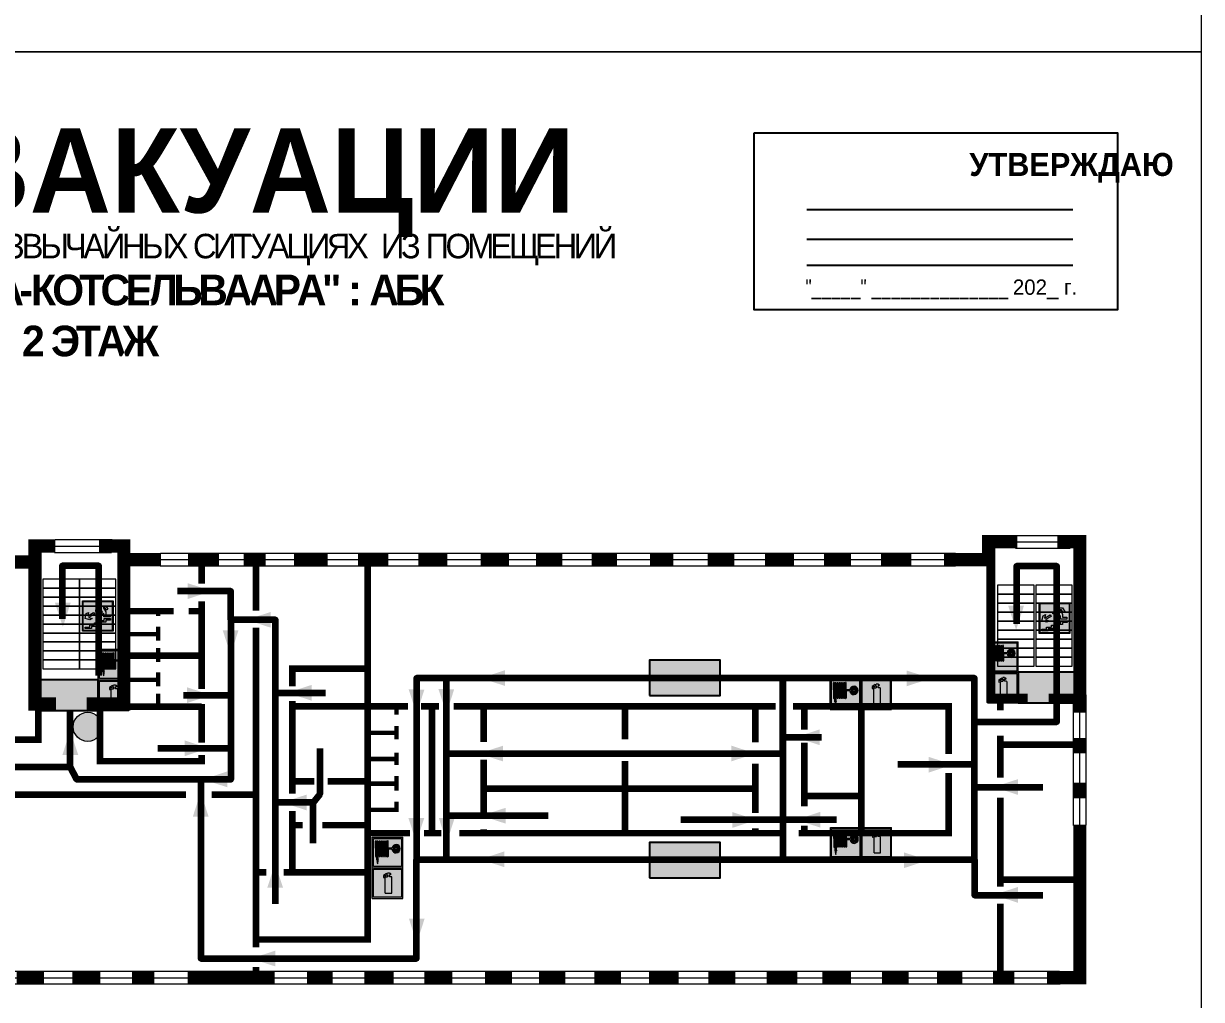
# Model space of a CAD drawing. Header units: millimetres. Extents: x 13114 to 67229, y 22859 to 38520.
# Drawn here: x 19576.9 to 19884.8, y 36097.8 to 36352.8 of the extents above; entities that cross this region are included whole.
import ezdxf

# ---------------------------------------------------------------- set-up
doc = ezdxf.new("R2010")
doc.units = ezdxf.units.MM
doc.layers.add('План_Штампы', color=7, linetype='Continuous')
doc.styles.add('обычный', font='arial.ttf')

# ---------------------------------------------------------------- blocks, each defined once
blk = doc.blocks.new('A$C32E8229D')
at = {"true_color": 0xffffff}
blk.add_hatch(color=7, dxfattribs=at).paths.add_polyline_path([(0, 0), (0, -8), (16, -8), (16, 0)])
h = blk.add_hatch(color=126)
h.paths.add_polyline_path([(0.2, -0.2), (15.8, -0.2), (15.8, -7.8), (0.2, -7.8)])
h.paths.add_polyline_path([(13.49, -2.05), (12.08, -2.05), (11.37, -2.63, 0.162397), (11.29, -2.84), (11.29, -3.63), (10.35, -3.63), (10.35, -4.05), (11.68, -4.05), (11.68, -3.48), (12.26, -4.28), (11.29, -5.1), (11.29, -6.78), (11.85, -6.78), (11.85, -5.44), (12.8, -4.64), (12.8, -5.94), (14.46, -5.94), (14.46, -5.39), (13.45, -5.39), (13.45, -3.97), (12.46, -2.59), (13.15, -2.59), (13.69, -3.34), (14.18, -3)], flags=16)
h.paths.add_polyline_path([(10.74, -1.82, 1), (11.8, -1.82, 1)], flags=16)
h.paths.add_polyline_path([(9.39, -3.59), (5.99, -3.59), (6.56, -3.03), (5.91, -3.03), (5.1, -3.83), (5.91, -4.64), (6.56, -4.64), (5.99, -4.09), (9.39, -4.09)], flags=16)
h.paths.add_polyline_path([(4.29, -1.08), (1.72, -1.08), (1.72, -6.6), (4.29, -6.6)], flags=16)
at = {"color": 126}
blk.add_lwpolyline([(16, -8), (0, -8), (0, 0), (16, 0)], close=True, dxfattribs=at)
blk = doc.blocks.new('A$C7B4425F7')
at = {"true_color": 0xffffff}
blk.add_hatch(color=7, dxfattribs=at).paths.add_polyline_path([(0, 0), (-16, 0), (-16, -8), (0, -8)])
h = blk.add_hatch(color=126)
h.paths.add_polyline_path([(-0.2, -0.2), (-15.8, -0.2), (-15.8, -7.8), (-0.2, -7.8)])
h.paths.add_polyline_path([(-11.76, -2.03), (-11.76, -3.66), (-11.17, -3.66, -0.568275), (-11.17, -6.18), (-12.58, -6.18), (-12.58, -2.03)], flags=16)
h.paths.add_polyline_path([(-13.33, -4.12, -0.495768), (-13.59, -6.18), (-15.03, -6.18), (-15.03, -2.03), (-13.59, -2.03, -0.487973)], flags=16)
h.paths.add_polyline_path([(-10.25, -2.03), (-9.48, -2.03), (-9.48, -6.18), (-10.25, -6.18)], flags=16)
h.paths.add_polyline_path([(-13.84, -3.69), (-14.24, -3.69), (-14.24, -3.03), (-13.9, -3.03, -0.692621)], flags=0)
h.paths.add_polyline_path([(-9.15, -2.03), (-8.4, -2.03), (-8.04, -3.07), (-7.68, -2.03), (-6.93, -2.03), (-7.64, -4.1), (-6.93, -6.18), (-7.68, -6.18), (-8.04, -5.14), (-8.4, -6.18), (-9.15, -6.18), (-8.44, -4.1)], flags=16)
h.paths.add_polyline_path([(-11.76, -4.46), (-11.42, -4.46, -0.692621), (-11.36, -5.12), (-11.76, -5.12)], flags=0)
h.paths.add_polyline_path([(-13.9, -5.2), (-14.24, -5.2), (-14.24, -4.55), (-13.84, -4.55, -0.708038)], flags=0)
edge = h.paths.add_edge_path(flags=16)
edge.add_ellipse((-5.51, -4.08), major_axis=(0, 2.05), ratio=0.586184, start_angle=0, end_angle=360)
edge = h.paths.add_edge_path(flags=0)
edge.add_ellipse((-5.51, -4.08), major_axis=(0, 1.14), ratio=0.454828, start_angle=0, end_angle=360)
h.paths.add_polyline_path([(-4.13, -4.96, 0.377264), (-3.48, -4.52, 0.0555), (-3.16, -2.03), (-1.66, -2.03), (-1.66, -4.96), (-0.96, -4.96), (-0.96, -7.01), (-1.75, -7.01), (-1.75, -6.18), (-3.3, -6.18), (-3.3, -7.02), (-4.13, -7.02)], flags=16)
h.paths.add_polyline_path([(-2.73, -2.91), (-2.28, -2.91), (-2.28, -4.96), (-3.05, -4.96, 0.079136)], flags=0)
at = {"color": 126}
blk.add_lwpolyline([(-16, -8), (0, -8), (0, 0), (-16, 0)], close=True, dxfattribs=at)
blk = doc.blocks.new('A$C3AD82952')
at = {"true_color": 0xf5f5ff}
h = blk.add_hatch(color=7, dxfattribs=at)
h.dxf.hatch_style = 1
h.paths.add_polyline_path([(8.21, 8.73, 0.414214), (7.89, 9.05), (7.22, 9.05), (7.22, 9.92), (7.59, 9.92, 1), (7.57, 10.36), (7.22, 10.36), (7.22, 10.6), (6.43, 10.6), (6.43, 10.36), (6.01, 10.36), (4.74, 9.59), (4.74, 8.69), (4.98, 8.73), (4.98, 9.26), (6.12, 9.91), (6.43, 9.91), (6.43, 9.05), (5.76, 9.05, 0.414214), (5.44, 8.73), (5.44, 2.2), (8.21, 2.2)], flags=0)
h.paths.add_polyline_path([(12.8, 12.8), (0, 12.8), (0, 0), (12.8, 0)])
h.paths.add_polyline_path([(0.51, 12.29), (12.29, 12.29), (12.29, 0.51), (0.51, 0.51)], flags=16)
h.paths.add_polyline_path([(4.74, 9.59), (6.01, 10.36), (6.43, 10.36), (6.43, 10.6), (7.22, 10.6), (7.22, 10.36), (7.59, 10.36, -0.94586), (7.59, 9.92), (7.22, 9.92), (7.22, 9.05), (7.89, 9.05, -0.414214), (8.21, 8.73), (8.21, 2.2), (5.44, 2.2), (5.44, 8.73, -0.414214), (5.76, 9.05), (6.43, 9.05), (6.43, 9.91), (6.12, 9.91), (4.98, 9.26), (4.98, 8.73), (4.74, 8.69)], flags=0)
h = blk.add_hatch(color=242)
h.dxf.hatch_style = 1
h.paths.add_polyline_path([(12.29, 12.29), (0.51, 12.29), (0.51, 0.51), (12.29, 0.51)])
h.paths.add_polyline_path([(4.74, 8.69), (4.74, 9.59), (6.01, 10.36), (6.43, 10.36), (6.43, 10.6), (7.22, 10.6), (7.22, 10.36), (7.59, 10.36, -0.94586), (7.59, 9.92), (7.22, 9.92), (7.22, 9.05), (7.89, 9.05, -0.414214), (8.21, 8.73), (8.21, 2.2), (5.44, 2.2), (5.44, 8.73, -0.414214), (5.76, 9.05), (6.43, 9.05), (6.43, 9.91), (6.12, 9.91), (4.98, 9.26), (4.98, 8.73)], flags=16)
h = blk.add_hatch(color=7, dxfattribs=at)
h.dxf.hatch_style = 1
h.paths.add_polyline_path([(8.21, 8.73, 0.414214), (7.89, 9.05), (7.22, 9.05), (7.22, 9.92), (7.59, 9.92, 1), (7.57, 10.36), (7.22, 10.36), (7.22, 10.6), (6.43, 10.6), (6.43, 10.36), (6.01, 10.36), (4.74, 9.59), (4.74, 8.69), (4.98, 8.73), (4.98, 9.26), (6.12, 9.91), (6.43, 9.91), (6.43, 9.05), (5.76, 9.05, 0.414214), (5.44, 8.73), (5.44, 2.2), (8.21, 2.2)])
at = {"color": 242, "lineweight": 5}
for p, q in [((0, 0), (0, 12.8)), ((0, 12.8), (12.8, 12.8)), ((6.01, 10.36), (4.74, 9.59)), ((4.98, 9.26), (6.12, 9.91)), ((6.01, 10.36), (6.43, 10.36)), ((6.12, 9.91), (6.43, 9.91)), ((7.22, 10.6), (6.43, 10.6)), ((6.43, 10.6), (6.43, 10.36)), ((6.43, 9.91), (6.43, 9.05)), ((7.22, 10.36), (7.22, 10.6)), ((7.59, 10.36), (7.22, 10.36)), ((7.22, 9.05), (7.22, 9.92)), ((7.59, 9.92), (7.22, 9.92)), ((12.8, 0), (12.8, 12.8)), ((4.74, 9.59), (4.74, 8.69)), ((4.74, 8.69), (4.98, 8.73)), ((4.98, 8.73), (4.98, 9.26)), ((5.44, 2.2), (5.44, 8.73)), ((5.76, 9.05), (6.43, 9.05)), ((7.89, 9.05), (7.22, 9.05)), ((8.21, 2.2), (8.21, 8.73)), ((0, 0), (12.8, 0)), ((5.44, 2.2), (8.21, 2.2))]:
    blk.add_line(p, q, dxfattribs=at)
blk.add_lwpolyline([(0.51, 12.29), (12.29, 12.29), (12.29, 0.51), (0.51, 0.51)], close=True, dxfattribs=at)
for centre, radius, start, end in [((7.58, 10.14), 0.223, 273.1875, 86.8125), ((5.76, 8.73), 0.32, 90, 180), ((7.89, 8.73), 0.32, 0, 90)]:
    blk.add_arc(centre, radius, start, end, dxfattribs=at)
blk = doc.blocks.new('A$C37112FD5')
at = {"true_color": 0xf5f5ff}
h = blk.add_hatch(color=7, dxfattribs=at)
h.dxf.hatch_style = 1
h.paths.add_polyline_path([(12.8, -7.4), (0, -7.4), (0, -20.2), (12.8, -20.2)])
h.paths.add_polyline_path([(12.29, -7.91), (12.29, -19.69), (0.51, -19.69), (0.51, -7.91)], flags=16)
h.paths.add_polyline_path([(4.98, -9.04, -0.42597), (5.17, -9.22), (5.17, -12.25), (5.17, -15.29, -0.432244), (4.98, -15.47), (4.83, -15.47, -0.42597), (4.64, -15.29), (4.64, -12.25), (4.64, -9.22, -0.432244), (4.83, -9.04)], flags=0)
h.paths.add_polyline_path([(4.28, -9.22), (4.28, -12.25), (4.28, -15.29, -0.432244), (4.09, -15.47), (3.94, -15.47, -0.42597), (3.75, -15.29), (3.75, -12.25), (3.75, -9.22, -0.432244), (3.94, -9.04), (4.09, -9.04, -0.42597)], flags=0)
h.paths.add_polyline_path([(5.72, -9.04), (5.87, -9.04, -0.42597), (6.06, -9.22), (6.06, -12.25), (6.06, -15.29, -0.432244), (5.87, -15.47), (5.72, -15.47, -0.42597), (5.53, -15.29), (5.53, -12.25), (5.53, -9.22, -0.432244)], flags=0)
h.paths.add_polyline_path([(6.42, -8.9), (6.5, -8.9, -0.42597), (6.69, -9.08), (6.69, -12.03), (8.21, -12.03, -15.824349), (8.21, -12.47), (6.69, -12.47), (6.69, -15.42, -0.432244), (6.5, -15.6), (6.42, -15.6)], flags=0)
h.paths.add_polyline_path([(3.39, -9.22), (3.39, -12.25), (3.39, -15.29, -0.432244), (3.2, -15.47), (3.05, -15.47, -0.42597), (2.85, -15.29), (2.85, -12.25), (2.85, -9.22, -0.432244), (3.05, -9.04), (3.2, -9.04, -0.42597)], flags=0)
h.paths.add_polyline_path([(2.5, -9.22), (2.5, -16.71), (1.96, -16.71), (1.96, -9.22, -0.432244), (2.15, -9.04), (2.31, -9.04, -0.42597)], flags=0)
h.paths.add_polyline_path([(1.61, -8.9), (1.61, -15.6), (1.57, -15.6, -0.42597), (1.37, -15.42), (1.37, -12.03), (1.37, -9.09, -0.432244), (1.57, -8.9)], flags=0)
h.paths.add_polyline_path([(9.76, -10.81), (9.76, -12.03), (8.49, -12.03, -0.336371)], flags=0)
h.paths.add_polyline_path([(8.49, -12.47), (9.76, -12.47), (9.76, -13.7, -0.336371)], flags=0)
h.paths.add_polyline_path([(10.11, -10.81, -0.336371), (11.38, -12.03), (10.11, -12.03)], flags=0)
h.paths.add_polyline_path([(10.11, -12.47), (11.38, -12.47, -0.336371), (10.11, -13.7)], flags=0)
h.paths.add_polyline_path([(2.5, -16.84), (2.5, -17.05), (1.97, -17.05), (1.97, -16.84)], flags=0)
h.paths.add_polyline_path([(2.5, -17.24, -0.033778), (2.24, -18.6, -0.033778), (1.97, -17.24)], flags=0)
h = blk.add_hatch(color=242)
h.dxf.hatch_style = 1
h.paths.add_polyline_path([(12.29, -7.91), (0.51, -7.91), (0.51, -19.69), (12.29, -19.69)])
h.paths.add_polyline_path([(6.42, -15.6), (6.42, -8.9), (6.5, -8.9, -0.42597), (6.69, -9.08), (6.69, -12.03), (8.21, -12.03, -15.824349), (8.21, -12.47), (6.69, -12.47), (6.69, -15.42, -0.432244), (6.5, -15.6)], flags=16)
h.paths.add_polyline_path([(5.87, -15.47), (5.72, -15.47, -0.42597), (5.53, -15.29), (5.53, -12.25), (5.53, -9.22, -0.432244), (5.72, -9.04), (5.87, -9.04, -0.42597), (6.06, -9.22), (6.06, -12.25), (6.06, -15.29, -0.432244)], flags=16)
h.paths.add_polyline_path([(4.98, -15.47), (4.83, -15.47, -0.42597), (4.64, -15.29), (4.64, -12.25), (4.64, -9.22, -0.432244), (4.83, -9.04), (4.98, -9.04, -0.42597), (5.17, -9.22), (5.17, -12.25), (5.17, -15.29, -0.432244)], flags=16)
h.paths.add_polyline_path([(4.09, -15.47), (3.94, -15.47, -0.42597), (3.75, -15.29), (3.75, -12.25), (3.75, -9.22, -0.432244), (3.94, -9.04), (4.09, -9.04, -0.42597), (4.28, -9.22), (4.28, -12.25), (4.28, -15.29, -0.432244)], flags=16)
h.paths.add_polyline_path([(3.2, -15.47), (3.05, -15.47, -0.42597), (2.85, -15.29), (2.85, -12.25), (2.85, -9.22, -0.432244), (3.05, -9.04), (3.2, -9.04, -0.42597), (3.39, -9.22), (3.39, -12.25), (3.39, -15.29, -0.432244)], flags=16)
h.paths.add_polyline_path([(2.5, -17.05), (1.97, -17.05), (1.97, -16.84), (2.5, -16.84)], flags=16)
h.paths.add_polyline_path([(2.5, -17.24, -0.033778), (2.24, -18.6, -0.033778), (1.97, -17.24)], flags=16)
h.paths.add_polyline_path([(2.5, -16.71), (1.96, -16.71), (1.96, -9.22, -0.432244), (2.15, -9.04), (2.31, -9.04, -0.42597), (2.5, -9.22)], flags=16)
h.paths.add_polyline_path([(1.61, -15.6), (1.57, -15.6, -0.42597), (1.37, -15.42), (1.37, -12.03), (1.37, -9.09, -0.432244), (1.57, -8.9), (1.61, -8.9)], flags=16)
h.paths.add_polyline_path([(8.49, -12.47), (9.76, -12.47), (9.76, -13.7, -0.336371)], flags=0)
h.paths.add_polyline_path([(10.11, -13.7), (10.11, -12.47), (11.38, -12.47, -0.336371)], flags=0)
h.paths.add_polyline_path([(8.49, -12.03, -0.336371), (9.76, -10.81), (9.76, -12.03)], flags=0)
h.paths.add_polyline_path([(10.11, -12.03), (10.11, -10.81, -0.336371), (11.38, -12.03)], flags=0)
h = blk.add_hatch(color=7, dxfattribs=at)
h.dxf.hatch_style = 1
h.paths.add_polyline_path([(1.61, -8.9), (1.57, -8.9, 0.432244), (1.37, -9.09), (1.37, -12.03), (1.37, -15.42, 0.42597), (1.57, -15.6), (1.61, -15.6)])
h.paths.add_polyline_path([(2.5, -9.22, 0.42597), (2.31, -9.04), (2.15, -9.04, 0.432244), (1.96, -9.22), (1.96, -16.71), (2.5, -16.71)])
h.paths.add_polyline_path([(2.5, -16.84), (1.97, -16.84), (1.97, -17.05), (2.5, -17.05)])
h.paths.add_polyline_path([(2.5, -17.24), (1.97, -17.24, 0.033778), (2.24, -18.6, 0.033778)])
h.paths.add_polyline_path([(3.39, -12.25), (3.39, -9.22, 0.42597), (3.2, -9.04), (3.05, -9.04, 0.432244), (2.85, -9.22), (2.85, -12.25), (2.85, -15.29, 0.42597), (3.05, -15.47), (3.2, -15.47, 0.432244), (3.39, -15.29)])
h.paths.add_polyline_path([(4.28, -12.25), (4.28, -9.22, 0.42597), (4.09, -9.04), (3.94, -9.04, 0.432244), (3.75, -9.22), (3.75, -12.25), (3.75, -15.29, 0.42597), (3.94, -15.47), (4.09, -15.47, 0.432244), (4.28, -15.29)])
h.paths.add_polyline_path([(5.17, -12.25), (5.17, -9.22, 0.42597), (4.98, -9.04), (4.83, -9.04, 0.432244), (4.64, -9.22), (4.64, -12.25), (4.64, -15.29, 0.42597), (4.83, -15.47), (4.98, -15.47, 0.432244), (5.17, -15.29)])
h.paths.add_polyline_path([(6.06, -12.25), (6.06, -9.22, 0.42597), (5.87, -9.04), (5.72, -9.04, 0.432244), (5.53, -9.22), (5.53, -12.25), (5.53, -15.29, 0.42597), (5.72, -15.47), (5.87, -15.47, 0.432244), (6.06, -15.29)])
h.paths.add_polyline_path([(6.69, -12.47), (8.21, -12.47, 15.824349), (8.21, -12.03), (6.69, -12.03), (6.69, -9.08, 0.42597), (6.5, -8.9), (6.42, -8.9), (6.42, -15.6), (6.5, -15.6, 0.432244), (6.69, -15.42)])
h.paths.add_polyline_path([(8.49, -12.47), (9.76, -12.47), (9.76, -13.7, -0.336371)], flags=16)
h.paths.add_polyline_path([(8.49, -12.03, -0.336371), (9.76, -10.81), (9.76, -12.03)], flags=16)
h.paths.add_polyline_path([(10.11, -12.47), (11.38, -12.47, -0.336371), (10.11, -13.7)], flags=16)
h.paths.add_polyline_path([(10.11, -12.03), (10.11, -10.81, -0.336371), (11.38, -12.03)], flags=16)
h = blk.add_hatch(color=242)
h.dxf.hatch_style = 1
h.paths.add_polyline_path([(9.76, -10.81, 0.336371), (8.49, -12.03), (9.76, -12.03)])
h.paths.add_polyline_path([(10.11, -10.81), (10.11, -12.03), (11.38, -12.03, 0.336371)])
h.paths.add_polyline_path([(11.38, -12.47), (10.11, -12.47), (10.11, -13.7, 0.336371)])
h.paths.add_polyline_path([(9.76, -12.47), (8.49, -12.47, 0.336371), (9.76, -13.7)])
at = {"color": 242, "lineweight": 5}
for p, q in [((0, -20.2), (0, -7.4)), ((0, -7.4), (12.8, -7.4)), ((1.37, -12.03), (1.37, -9.08)), ((1.57, -8.9), (1.61, -8.9)), ((1.61, -8.9), (1.61, -15.6)), ((1.96, -16.71), (1.96, -9.22)), ((2.15, -9.04), (2.31, -9.04)), ((2.5, -16.71), (2.5, -9.22)), ((2.85, -12.25), (2.85, -9.22)), ((3.05, -9.04), (3.2, -9.04)), ((3.39, -12.25), (3.39, -9.22)), ((3.75, -12.25), (3.75, -9.22)), ((3.94, -9.04), (4.09, -9.04)), ((4.28, -12.25), (4.28, -9.22)), ((4.64, -12.25), (4.64, -9.22)), ((4.83, -9.04), (4.98, -9.04)), ((5.17, -12.25), (5.17, -9.22)), ((5.53, -12.25), (5.53, -9.22)), ((5.72, -9.04), (5.87, -9.04)), ((6.06, -12.25), (6.06, -9.22)), ((6.42, -8.9), (6.42, -15.6)), ((6.5, -8.9), (6.42, -8.9)), ((6.69, -12.03), (6.69, -9.08)), ((12.8, -20.2), (12.8, -7.4)), ((1.37, -12.03), (1.37, -15.42)), ((2.85, -12.25), (2.85, -15.29)), ((3.39, -12.25), (3.39, -15.29)), ((3.75, -12.25), (3.75, -15.29)), ((4.28, -12.25), (4.28, -15.29)), ((4.64, -12.25), (4.64, -15.29)), ((5.17, -12.25), (5.17, -15.29)), ((5.53, -12.25), (5.53, -15.29)), ((6.06, -12.25), (6.06, -15.29)), ((8.21, -12.03), (6.69, -12.03)), ((8.21, -12.47), (6.69, -12.47)), ((6.69, -12.47), (6.69, -15.42)), ((9.76, -12.03), (8.49, -12.03)), ((9.76, -12.47), (8.49, -12.47)), ((9.76, -10.81), (9.76, -12.03)), ((9.76, -12.47), (9.76, -13.7)), ((10.11, -10.81), (10.11, -12.03)), ((11.38, -12.03), (10.11, -12.03)), ((11.38, -12.47), (10.11, -12.47)), ((10.11, -12.47), (10.11, -13.7)), ((1.57, -15.6), (1.61, -15.6)), ((1.96, -16.71), (2.5, -16.71)), ((1.97, -16.84), (2.5, -16.84)), ((1.97, -17.05), (1.97, -16.84)), ((2.5, -17.05), (1.97, -17.05)), ((1.97, -17.24), (2.5, -17.24)), ((2.5, -16.84), (2.5, -17.05)), ((3.05, -15.47), (3.2, -15.47)), ((3.94, -15.47), (4.09, -15.47)), ((4.83, -15.47), (4.98, -15.47)), ((5.72, -15.47), (5.87, -15.47)), ((6.42, -15.6), (6.5, -15.6)), ((0, -20.2), (12.8, -20.2))]:
    blk.add_line(p, q, dxfattribs=at)
blk.add_lwpolyline([(0.51, -7.91), (12.29, -7.91), (12.29, -19.69), (0.51, -19.69)], close=True, dxfattribs=at)
for centre, radius, start, end in [((1.56, -9.09), 0.182, 87.1027, 180.6071), ((2.15, -9.22), 0.182, 87.1027, 180.6071), ((2.32, -9.22), 0.182, 359.3929, 92.8973), ((3.04, -9.22), 0.182, 87.1027, 180.6071), ((3.21, -9.22), 0.182, 359.3929, 92.8973), ((3.93, -9.22), 0.182, 87.1027, 180.6071), ((4.1, -9.22), 0.182, 359.3929, 92.8973), ((4.82, -9.22), 0.182, 87.1027, 180.6071), ((4.99, -9.22), 0.182, 359.3929, 92.8973), ((5.71, -9.22), 0.182, 87.1027, 180.6071), ((5.88, -9.22), 0.182, 359.3929, 92.8973), ((6.51, -9.09), 0.182, 359.3929, 92.8973), ((9.93, -12.25), 1.74, 187.2319, 172.7681), ((9.93, -12.25), 1.46, 96.9927, 171.3585), ((9.93, -12.25), 1.46, 188.6415, 263.0073), ((9.93, -12.25), 1.46, 8.6415, 83.0073), ((9.93, -12.25), 1.46, 276.9927, 351.3585), ((1.56, -15.42), 0.182, 179.3929, 272.8973), ((12.17, -15.98), 10.27, 187.041, 194.7793), ((-7.7, -15.98), 10.27, 345.2207, 352.959), ((3.04, -15.29), 0.182, 179.3929, 272.8973), ((3.21, -15.29), 0.182, 267.1027, 0.6071), ((3.93, -15.29), 0.182, 179.3929, 272.8973), ((4.1, -15.29), 0.182, 267.1027, 0.6071), ((4.82, -15.29), 0.182, 179.3929, 272.8973), ((4.99, -15.29), 0.182, 267.1027, 0.6071), ((5.71, -15.29), 0.182, 179.3929, 272.8973), ((5.88, -15.29), 0.182, 267.1027, 0.6071), ((6.51, -15.42), 0.182, 267.1027, 0.6071)]:
    blk.add_arc(centre, radius, start, end, dxfattribs=at)
blk = doc.blocks.new('A$C7B8C2D5B')
at = {"lineweight": 0}
h = blk.add_hatch(color=5, dxfattribs=at)
h.dxf.hatch_style = 1
h.paths.add_polyline_path([(1.4, -3.02, 1), (-2.11, -3.02, 1)])
at = {"color": 5, "lineweight": 0}
blk.add_circle((-0.36, -3.02), 1.75, dxfattribs=at)
blk = doc.blocks.new('вниз 3')
at = {"lineweight": 0, "true_color": 0xffffff}
h = blk.add_hatch(color=7, dxfattribs=at)
h.dxf.hatch_style = 1
h.paths.add_polyline_path([(40997.5, -4475.69), (40997.25, -4475.28), (40995.76, -4476.15), (40995.97, -4475.23), (40995.39, -4475.56), (40995.05, -4476.83), (40996.33, -4477.17), (40996.91, -4476.83), (40996, -4476.55)], flags=0)
h.paths.add_polyline_path([(40999.81, -4473.95), (41000.22, -4473.95), (41000.64, -4474.67), (41001.03, -4474.43), (41000.46, -4473.49), (41000.42, -4473.49), (40999.43, -4473.49), (40998.68, -4473.92), (40998.68, -4474.57), (40997.88, -4474.57), (40997.88, -4475), (40999.14, -4475), (40999.14, -4474.43), (40999.14, -4474.38), (40999.59, -4475.15), (40998.72, -4475.67), (40998.72, -4477.06), (40999.24, -4477.06), (40999.24, -4475.96), (40999.95, -4475.56), (40999.95, -4476.43), (41001.61, -4476.43), (41001.61, -4475.88), (41000.47, -4475.88), (41000.47, -4475.12)], flags=0)
h.paths.add_polyline_path([(40999.2, -4473.24, 1), (40998.35, -4473.24, 1)], flags=0)
h.paths.add_polyline_path([(41000.46, -4477.26), (41001.69, -4477.26), (41001.69, -4476.84), (41000.03, -4476.84), (41000.03, -4477.39), (40998.78, -4477.39), (40998.78, -4477.95), (40997.53, -4477.95), (40997.53, -4478.5), (40996.29, -4478.5), (40996.29, -4479.06), (40995.05, -4479.06), (40995.05, -4479.48), (40995.29, -4479.48), (40996.72, -4479.48), (40996.72, -4478.92), (40997.97, -4478.92), (40997.97, -4478.36), (40999.2, -4478.36), (40999.2, -4477.81), (41000.46, -4477.81)], flags=0)
h.paths.add_polyline_path([(41002.37, -4472.17), (40994.37, -4472.17), (40994.37, -4480.17), (41002.37, -4480.17)])
h.paths.add_polyline_path([(41002.16, -4479.96), (40994.57, -4479.96), (40994.57, -4472.37), (41002.16, -4472.37)], flags=16)
h.paths.add_polyline_path([(41001.61, -4475.88), (41001.61, -4476.43), (40999.95, -4476.43), (40999.95, -4475.56), (40999.24, -4475.96), (40999.24, -4477.06), (40998.72, -4477.06), (40998.72, -4475.67), (40999.59, -4475.15), (40999.14, -4474.38), (40999.14, -4474.43), (40999.14, -4475), (40997.88, -4475), (40997.88, -4474.57), (40998.68, -4474.57), (40998.68, -4473.92), (40999.43, -4473.49), (41000.42, -4473.49), (41000.46, -4473.49), (41001.03, -4474.43), (41000.64, -4474.67), (41000.22, -4473.95), (40999.81, -4473.95), (41000.47, -4475.12), (41000.47, -4475.88)], flags=0)
h.paths.add_polyline_path([(41001.69, -4476.84), (41001.69, -4477.26), (41000.46, -4477.26), (41000.46, -4477.81), (40999.2, -4477.81), (40999.2, -4478.36), (40997.97, -4478.36), (40997.97, -4478.92), (40996.72, -4478.92), (40996.72, -4479.48), (40995.05, -4479.48), (40995.05, -4479.06), (40996.29, -4479.06), (40996.29, -4478.5), (40997.53, -4478.5), (40997.53, -4477.95), (40998.78, -4477.95), (40998.78, -4477.39), (41000.03, -4477.39), (41000.03, -4476.84)], flags=0)
h.paths.add_polyline_path([(40998.35, -4473.24, -1), (40999.2, -4473.24, -1)], flags=0)
h.paths.add_polyline_path([(40997.5, -4475.69), (40996, -4476.55), (40996.91, -4476.83), (40996.33, -4477.17), (40995.05, -4476.83), (40995.39, -4475.56), (40995.97, -4475.23), (40995.76, -4476.15), (40997.25, -4475.28)], flags=0)
at = {"lineweight": 0}
h = blk.add_hatch(color=126, dxfattribs=at)
h.dxf.hatch_style = 1
h.paths.add_polyline_path([(41002.16, -4472.37), (40994.57, -4472.37), (40994.57, -4479.96), (41002.16, -4479.96)])
h.paths.add_polyline_path([(40995.97, -4475.23), (40995.76, -4476.15), (40997.25, -4475.28), (40997.5, -4475.69), (40996, -4476.55), (40996.91, -4476.83), (40996.33, -4477.17), (40995.05, -4476.83), (40995.39, -4475.56)], flags=16)
h.paths.add_polyline_path([(40997.88, -4474.57), (40998.68, -4474.57), (40998.68, -4473.92), (40999.43, -4473.49), (41000.42, -4473.49), (41000.46, -4473.49), (41001.03, -4474.43), (41000.64, -4474.67), (41000.22, -4473.95), (40999.81, -4473.95), (41000.47, -4475.12), (41000.47, -4475.88), (41001.61, -4475.88), (41001.61, -4476.43), (40999.95, -4476.43), (40999.95, -4475.56), (40999.24, -4475.96), (40999.24, -4477.06), (40998.72, -4477.06), (40998.72, -4475.67), (40999.59, -4475.15), (40999.14, -4474.38), (40999.14, -4474.43), (40999.14, -4475), (40997.88, -4475)], flags=16)
h.paths.add_polyline_path([(40998.35, -4473.24, -1), (40999.2, -4473.24, -1)], flags=16)
h.paths.add_polyline_path([(40997.53, -4477.95), (40998.78, -4477.95), (40998.78, -4477.39), (41000.03, -4477.39), (41000.03, -4476.84), (41001.69, -4476.84), (41001.69, -4477.26), (41000.46, -4477.26), (41000.46, -4477.81), (40999.2, -4477.81), (40999.2, -4478.36), (40997.97, -4478.36), (40997.97, -4478.92), (40996.72, -4478.92), (40996.72, -4479.48), (40995.05, -4479.48), (40995.05, -4479.06), (40996.29, -4479.06), (40996.29, -4478.5), (40997.53, -4478.5)], flags=16)
at = {"lineweight": 0, "true_color": 0xffffff}
h = blk.add_hatch(color=7, dxfattribs=at)
h.dxf.hatch_style = 1
h.paths.add_polyline_path([(40999.2, -4473.24, 1), (40998.35, -4473.24, 1)])
h.paths.add_polyline_path([(40999.81, -4473.95), (41000.22, -4473.95), (41000.64, -4474.67), (41001.03, -4474.43), (41000.46, -4473.49), (41000.42, -4473.49), (40999.43, -4473.49), (40998.68, -4473.92), (40998.68, -4474.57), (40997.88, -4474.57), (40997.88, -4475), (40999.14, -4475), (40999.14, -4474.43), (40999.14, -4474.38), (40999.59, -4475.15), (40998.72, -4475.67), (40998.72, -4477.06), (40999.24, -4477.06), (40999.24, -4475.96), (40999.95, -4475.56), (40999.95, -4476.43), (41001.61, -4476.43), (41001.61, -4475.88), (41000.47, -4475.88), (41000.47, -4475.12)])
h.paths.add_polyline_path([(40999.2, -4477.81), (41000.46, -4477.81), (41000.46, -4477.26), (41001.69, -4477.26), (41001.69, -4476.84), (41000.03, -4476.84), (41000.03, -4477.39), (40998.78, -4477.39), (40998.78, -4477.95), (40997.53, -4477.95), (40997.53, -4478.5), (40996.29, -4478.5), (40996.29, -4479.06), (40995.05, -4479.06), (40995.05, -4479.48), (40995.29, -4479.48), (40996.72, -4479.48), (40996.72, -4478.92), (40997.97, -4478.92), (40997.97, -4478.36), (40999.2, -4478.36)])
h.paths.add_polyline_path([(40997.5, -4475.69), (40997.25, -4475.28), (40995.76, -4476.15), (40995.97, -4475.23), (40995.39, -4475.56), (40995.05, -4476.83), (40996.33, -4477.17), (40996.91, -4476.83), (40996, -4476.55)])
at = {"color": 126, "lineweight": 0}
for points in [[(40994.37, -4472.17), (41002.37, -4472.17), (41002.37, -4480.17), (40994.37, -4480.17)], [(40994.57, -4472.37), (41002.16, -4472.37), (41002.16, -4479.96), (40994.57, -4479.96)]]:
    blk.add_lwpolyline(points, close=True, dxfattribs=at)
for points in [[(40999.14, -4474.43), (40999.14, -4475), (40997.88, -4475), (40997.88, -4474.57), (40998.68, -4474.57), (40998.68, -4473.92), (40999.43, -4473.49), (41000.42, -4473.49), (41000.46, -4473.49), (41001.03, -4474.43), (41000.64, -4474.67), (41000.22, -4473.95), (40999.81, -4473.95), (41000.47, -4475.12), (41000.47, -4475.88), (41001.61, -4475.88), (41001.61, -4476.43), (40999.95, -4476.43), (40999.95, -4475.56), (40999.24, -4475.96), (40999.24, -4477.06), (40998.72, -4477.06), (40998.72, -4475.67), (40999.59, -4475.15), (40999.14, -4474.38), (40999.14, -4474.43)], [(40995.05, -4476.83), (40995.39, -4475.56), (40995.97, -4475.23), (40995.76, -4476.15), (40997.25, -4475.28), (40997.5, -4475.69), (40996, -4476.55), (40996.91, -4476.83), (40996.33, -4477.17), (40995.05, -4476.83)], [(40995.29, -4479.48), (40995.05, -4479.48), (40995.05, -4479.06), (40996.29, -4479.06), (40996.29, -4478.5), (40997.53, -4478.5), (40997.53, -4477.95), (40998.78, -4477.95), (40998.78, -4477.39), (41000.03, -4477.39), (41000.03, -4476.84), (41001.69, -4476.84), (41001.69, -4477.26), (41000.46, -4477.26), (41000.46, -4477.81), (40999.2, -4477.81), (40999.2, -4478.36), (40997.97, -4478.36), (40997.97, -4478.92), (40996.72, -4478.92), (40996.72, -4479.48), (40995.05, -4479.48)]]:
    blk.add_lwpolyline(points, dxfattribs=at)
blk.add_circle((40998.77, -4473.24), 0.426, dxfattribs=at)

msp = doc.modelspace()

# ---------------------------------------------------------------- linework, layer by layer
at = {"color": 5, "lineweight": 0}
for points in [[(19284.77, 36345.39), (19884.77, 36345.39), (19884.77, 36740.39), (19284.77, 36740.39)], [(19284.77, 35950.39), (19884.77, 35950.39), (19884.77, 36345.39), (19284.77, 36345.39)]]:
    msp.add_lwpolyline(points, close=True, dxfattribs=at)
msp.add_lwpolyline([(19767.87, 36324.21), (19862.87, 36324.21), (19862.87, 36278), (19767.87, 36278)], close=True)
for points in [[(19781.62, 36304.16), (19851.15, 36304.16)], [(19781.62, 36296.4), (19851.15, 36296.4)], [(19781.62, 36289.61), (19851.15, 36289.61)]]:
    msp.add_lwpolyline(points)
at = {"lineweight": 0}
for points, const_width in [([(19585.18, 36216.25), (19579.83, 36216.25), (19579.83, 36212.07), (19572.08, 36212.07)], 3.46), ([(19612.77, 36212.72), (19603.07, 36212.72), (19603.07, 36216.25), (19596.56, 36216.25)], 3.46), ([(19836.61, 36217.39), (19829.15, 36217.39), (19829.15, 36212.72), (19817.44, 36212.72)], 3.46), ([(19829.74, 36216.65), (19829.74, 36176.53), (19839.38, 36176.53)], 2.31), ([(19852.98, 36172.77), (19852.98, 36217.39), (19847.08, 36217.39)], 3.46), ([(19579.83, 36212.07), (19579.83, 36174.98), (19585.34, 36174.98)], 3.46), ([(19593.35, 36174.98), (19603.07, 36174.98), (19603.07, 36212.72)], 3.46), ([(19627.95, 36212.72), (19619.85, 36212.72)], 3.46), ([(19640.16, 36212.72), (19634.42, 36212.72)], 3.46), ([(19656.37, 36212.72), (19647.55, 36212.72)], 3.46), ([(19672.18, 36212.72), (19664.27, 36212.72)], 3.46), ([(19687.67, 36212.72), (19680.08, 36212.72)], 3.46), ([(19703.79, 36212.72), (19696.38, 36212.72)], 3.46), ([(19717.73, 36212.72), (19710.86, 36212.72)], 3.46), ([(19732.01, 36212.72), (19725.35, 36212.72)], 3.46), ([(19746.7, 36212.72), (19740.6, 36212.72)], 3.46), ([(19762.63, 36212.72), (19755.7, 36212.72)], 3.46), ([(19778.24, 36212.72), (19770.69, 36212.72)], 3.46), ([(19793.14, 36212.72), (19786.1, 36212.72)], 3.46), ([(19808.94, 36212.72), (19801, 36212.72)], 3.46), ([(19623.42, 36206.42), (19623.42, 36211.98)], 1.73), ([(19637.61, 36113.46), (19666.81, 36113.46), (19666.81, 36212.22)], 1.73), ([(19637.61, 36199.41), (19637.61, 36211.78)], 1.73), ([(19623.42, 36178.93), (19623.42, 36201.79)], 1.73), ([(19616.06, 36199.25), (19603.9, 36199.25)], 1.73), ([(19612.08, 36197.97), (19612.08, 36199.26)], 1.16), ([(19623.42, 36199.25), (19620, 36199.25)], 1.73), ([(19612.08, 36191.56), (19612.08, 36195.2)], 1.16), ([(19637.61, 36151.31), (19637.61, 36194.9)], 1.73), ([(19612.08, 36193.25), (19604.53, 36193.25)], 1.16), ([(19612.08, 36186), (19612.08, 36189.65)], 1.16), ([(19623.42, 36187.61), (19603.49, 36187.61)], 1.73), ([(19612.05, 36179.61), (19612.05, 36183.25)], 1.16), ([(19647.1, 36179.62), (19647.1, 36184.26), (19666.81, 36184.26)], 1.73), ([(19612.05, 36181.3), (19604.49, 36181.3)], 1.16), ([(19612.05, 36174.44), (19612.05, 36177.7)], 1.16), ([(19647.1, 36151.55), (19647.1, 36175.82)], 1.73), ([(19832.23, 36176.52), (19832.23, 36173.32)], 1.73), ([(19852.98, 36176.53), (19844.81, 36176.53)], 2.31), ([(19565.61, 36165.68), (19580.71, 36165.68), (19580.71, 36174.34)], 1.73), ([(19593.35, 36174.26), (19623.42, 36174.26)], 1.73), ([(19596.88, 36174.41), (19596.88, 36160.06), (19623.42, 36160.06), (19623.42, 36161.66)], 1.73), ([(19623.42, 36164.89), (19623.42, 36175)], 1.73), ([(19647.1, 36174.41), (19677.39, 36174.41)], 1.73), ([(19674.33, 36172.24), (19674.33, 36173.98)], 1.16), ([(19680.73, 36174.41), (19685.5, 36174.41)], 1.73), ([(19683.67, 36174.41), (19683.67, 36141.25)], 1.73), ([(19689.31, 36174.41), (19773.47, 36174.41)], 1.73), ([(19697.16, 36174.41), (19697.16, 36165.04)], 1.73), ([(19734.1, 36174.41), (19734.1, 36165.76)], 1.73), ([(19768.18, 36174.41), (19768.18, 36164.95)], 1.73), ([(19777.97, 36174.41), (19818.67, 36174.41), (19818.67, 36161.97)], 1.73), ([(19780.97, 36174.41), (19780.97, 36168.27)], 1.73), ([(19795.85, 36174.41), (19795.85, 36141.25)], 1.73), ([(19674.33, 36167.47), (19667.01, 36167.47)], 1.16), ([(19674.33, 36165.8), (19674.33, 36169.22)], 1.16), ([(19832.23, 36166.75), (19832.23, 36155.71)], 1.73), ([(19852.98, 36162.07), (19852.98, 36166.12)], 3.46), ([(19780.97, 36164.9), (19780.97, 36148.25)], 1.73), ([(19832.23, 36164.4), (19852.26, 36164.4)], 1.73), ([(19674.33, 36160.63), (19667.07, 36160.63)], 1.16), ([(19674.33, 36159.02), (19674.33, 36162.31)], 1.16), ([(19697.16, 36146.53), (19697.16, 36160.46)], 1.73), ([(19697.16, 36152.88), (19768.18, 36152.88), (19768.18, 36159.42)], 1.73), ([(19734.1, 36141.25), (19734.1, 36160.14)], 1.73), ([(19647.1, 36154.79), (19652.85, 36154.79)], 1.73), ([(19666.81, 36154.79), (19656.37, 36154.79)], 1.73), ([(19674.33, 36152.38), (19674.33, 36156.2)], 1.16), ([(19818.67, 36156.93), (19818.67, 36141.25), (19779.5, 36141.25)], 1.73), ([(19852.98, 36150.32), (19852.98, 36154.48)], 3.46), ([(19567.68, 36151.31), (19619.32, 36151.31)], 1.73), ([(19626.05, 36151.31), (19637.61, 36151.31), (19637.61, 36111.43)], 1.73), ([(19674.33, 36154.19), (19667.01, 36154.19)], 1.16), ([(19768.18, 36152.88), (19768.18, 36146.48)], 1.73), ([(19780.97, 36150.93), (19795.85, 36150.93)], 1.73), ([(19666.74, 36147.35), (19674.33, 36147.35), (19674.33, 36149.49)], 1.16), ([(19832.23, 36150.54), (19832.23, 36127.31)], 1.73), ([(19647.1, 36130.98), (19647.1, 36147)], 1.73), ([(19647.1, 36143.34), (19649.81, 36143.34)], 1.73), ([(19666.81, 36143.34), (19655, 36143.34)], 1.73), ([(19697.16, 36141.25), (19697.16, 36142.22)], 1.73), ([(19768.18, 36141.25), (19768.18, 36142.54)], 1.73), ([(19780.97, 36141.25), (19780.97, 36143.2)], 1.73), ([(19844.43, 36103.49), (19852.98, 36103.49), (19852.98, 36143.46)], 3.46), ([(19677.84, 36141.25), (19666.81, 36141.25)], 1.73), ([(19686.03, 36141.25), (19681.52, 36141.25)], 1.73), ([(19774.48, 36141.25), (19690.81, 36141.25)], 1.73), ([(19637.61, 36130.98), (19640.3, 36130.98)], 1.73), ([(19644.83, 36130.98), (19666.81, 36130.98)], 1.73), ([(19832.23, 36129.1), (19852, 36129.1)], 1.73), ([(19832.23, 36122.8), (19832.23, 36103.93)], 1.73), ([(19637.61, 36106.27), (19637.61, 36103.67)], 1.73), ([(19575.03, 36103.49), (19582.18, 36103.49)], 3.46), ([(19589.65, 36103.49), (19596.91, 36103.49)], 3.46), ([(19605.24, 36103.49), (19611.01, 36103.49)], 3.46), ([(19619.76, 36103.49), (19642.47, 36103.49)], 3.46), ([(19650.95, 36103.49), (19657.66, 36103.49)], 3.46), ([(19665.94, 36103.49), (19673.6, 36103.49)], 3.46), ([(19681.67, 36103.49), (19688.94, 36103.49)], 3.46), ([(19697.52, 36103.49), (19704.58, 36103.49)], 3.46), ([(19711.64, 36103.49), (19718.48, 36103.49)], 3.46), ([(19726.08, 36103.49), (19733.05, 36103.49)], 3.46), ([(19740.35, 36103.49), (19748.09, 36103.49)], 3.46), ([(19755.83, 36103.49), (19762.91, 36103.49)], 3.46), ([(19771.08, 36103.49), (19779.15, 36103.49)], 3.46), ([(19785.69, 36103.49), (19793.2, 36103.49)], 3.46), ([(19801.3, 36103.49), (19808.27, 36103.49)], 3.46), ([(19815.66, 36103.49), (19822.25, 36103.49)], 3.46), ([(19830.26, 36103.49), (19835.87, 36103.49)], 3.46)]:
    msp.add_lwpolyline(points, dxfattribs=dict(at, const_width=const_width))
for points in [[(19585.12, 36217.95), (19600.03, 36217.95)], [(19836.59, 36219.02), (19850.9, 36219.02)], [(19836.61, 36217.39), (19850.93, 36217.39)], [(19584.97, 36214.57), (19599.89, 36214.57)], [(19585.18, 36216.25), (19600.1, 36216.25)], [(19612.66, 36214.4), (19820.49, 36214.4)], [(19836.19, 36215.75), (19850.5, 36215.75)], [(19612.61, 36211.07), (19820.45, 36211.07)], [(19612.77, 36212.72), (19820.6, 36212.72)], [(19851.32, 36143.29), (19851.32, 36177.34)], [(19852.98, 36143.46), (19852.98, 36177.51)], [(19854.63, 36143.38), (19854.63, 36177.43)], [(19338.11, 36105.19), (19847.68, 36105.19)], [(19338.31, 36103.49), (19847.88, 36103.49)], [(19338.24, 36101.85), (19847.81, 36101.85)]]:
    msp.add_lwpolyline(points, dxfattribs=at)
at = {"color": 126, "lineweight": 100, "true_color": 0x008754}
for points in [[(19596.53, 36182.48), (19596.53, 36211.1), (19586.98, 36211.1), (19586.98, 36197.27)], [(19825.45, 36170.3), (19846.94, 36170.3), (19846.94, 36210.97), (19836.43, 36210.97), (19836.43, 36195.92)], [(19631.02, 36196.98), (19631.02, 36204.51), (19617.14, 36204.51)], [(19642.73, 36122.78), (19642.73, 36196.98), (19631.02, 36196.98), (19631.02, 36155.3), (19590.77, 36155.3), (19589.09, 36158.54)], [(19623.19, 36155.3), (19623.19, 36155.3), (19623.19, 36108.48), (19679.58, 36108.48), (19679.58, 36134.4), (19825.45, 36134.4), (19825.45, 36181.77), (19679.58, 36181.77), (19679.58, 36134.4)], [(19687.46, 36134.4), (19687.46, 36181.77)], [(19687.46, 36162.03), (19775.37, 36162.03), (19775.37, 36181.77), (19775.37, 36134.4)], [(19618.65, 36177.32), (19630.93, 36177.32)], [(19642.73, 36177.91), (19655.75, 36177.91)], [(19345.42, 36173.86), (19345.42, 36158.54), (19589.09, 36158.54), (19589.09, 36173.24)], [(19775.37, 36166.3), (19785.42, 36166.3)], [(19611.99, 36163.42), (19631.02, 36163.42)], [(19654.33, 36163.39), (19654.33, 36151.45), (19652.6, 36149.24)], [(19825.45, 36159.17), (19805.41, 36159.17)], [(19825.45, 36153.24), (19843.35, 36153.24)], [(19652.6, 36138.6), (19652.6, 36149.24), (19642.73, 36149.24)], [(19713.98, 36145.79), (19687.46, 36145.79)], [(19789.39, 36144.76), (19748.66, 36144.76)], [(19825.45, 36134.4), (19825.45, 36125.07), (19843.35, 36125.07)]]:
    msp.add_lwpolyline(points, dxfattribs=at)
at = {"lineweight": 0}
for points in [[(19581.9, 36205.27), (19591.45, 36205.27), (19591.45, 36207.62), (19581.9, 36207.62)], [(19591.45, 36205.27), (19600.99, 36205.27), (19600.99, 36207.62), (19591.45, 36207.62)], [(19581.9, 36202.93), (19591.45, 36202.93), (19591.45, 36205.27), (19581.9, 36205.27)], [(19591.45, 36202.93), (19600.99, 36202.93), (19600.99, 36205.27), (19591.45, 36205.27)], [(19831.46, 36203.69), (19841.01, 36203.69), (19841.01, 36206.03), (19831.46, 36206.03)], [(19841.47, 36203.69), (19851.01, 36203.69), (19851.01, 36206.03), (19841.47, 36206.03)], [(19581.9, 36200.58), (19591.45, 36200.58), (19591.45, 36202.93), (19581.9, 36202.93)], [(19591.45, 36200.58), (19600.99, 36200.58), (19600.99, 36202.93), (19591.45, 36202.93)], [(19831.46, 36201.34), (19841.01, 36201.34), (19841.01, 36203.69), (19831.46, 36203.69)], [(19831.46, 36199), (19841.01, 36199), (19841.01, 36201.34), (19831.46, 36201.34)], [(19841.47, 36201.34), (19851.01, 36201.34), (19851.01, 36203.69), (19841.47, 36203.69)], [(19841.47, 36199), (19851.01, 36199), (19851.01, 36201.34), (19841.47, 36201.34)], [(19581.9, 36198.23), (19591.45, 36198.23), (19591.45, 36200.58), (19581.9, 36200.58)], [(19581.9, 36195.89), (19591.45, 36195.89), (19591.45, 36198.23), (19581.9, 36198.23)], [(19591.45, 36198.23), (19600.99, 36198.23), (19600.99, 36200.58), (19591.45, 36200.58)], [(19591.45, 36195.89), (19600.99, 36195.89), (19600.99, 36198.23), (19591.45, 36198.23)], [(19831.46, 36196.65), (19841.01, 36196.65), (19841.01, 36199), (19831.46, 36199)], [(19841.47, 36196.65), (19851.01, 36196.65), (19851.01, 36199), (19841.47, 36199)], [(19581.9, 36193.54), (19591.45, 36193.54), (19591.45, 36195.89), (19581.9, 36195.89)], [(19591.45, 36193.54), (19600.99, 36193.54), (19600.99, 36195.89), (19591.45, 36195.89)], [(19831.46, 36194.3), (19841.01, 36194.3), (19841.01, 36196.65), (19831.46, 36196.65)], [(19841.47, 36194.3), (19851.01, 36194.3), (19851.01, 36196.65), (19841.47, 36196.65)], [(19581.9, 36191.2), (19591.45, 36191.2), (19591.45, 36193.54), (19581.9, 36193.54)], [(19591.45, 36191.2), (19600.99, 36191.2), (19600.99, 36193.54), (19591.45, 36193.54)], [(19831.46, 36191.96), (19841.01, 36191.96), (19841.01, 36194.3), (19831.46, 36194.3)], [(19831.46, 36189.61), (19841.01, 36189.61), (19841.01, 36191.96), (19831.46, 36191.96)], [(19841.47, 36191.96), (19851.01, 36191.96), (19851.01, 36194.3), (19841.47, 36194.3)], [(19841.47, 36189.61), (19851.01, 36189.61), (19851.01, 36191.96), (19841.47, 36191.96)], [(19581.9, 36188.85), (19591.45, 36188.85), (19591.45, 36191.2), (19581.9, 36191.2)], [(19581.9, 36186.5), (19591.45, 36186.5), (19591.45, 36188.85), (19581.9, 36188.85)], [(19591.45, 36188.85), (19600.99, 36188.85), (19600.99, 36191.2), (19591.45, 36191.2)], [(19591.45, 36186.5), (19600.99, 36186.5), (19600.99, 36188.85), (19591.45, 36188.85)], [(19831.46, 36187.27), (19841.01, 36187.27), (19841.01, 36189.61), (19831.46, 36189.61)], [(19841.47, 36187.27), (19851.01, 36187.27), (19851.01, 36189.61), (19841.47, 36189.61)], [(19581.9, 36184.16), (19591.45, 36184.16), (19591.45, 36186.5), (19581.9, 36186.5)], [(19591.45, 36184.16), (19600.99, 36184.16), (19600.99, 36186.5), (19591.45, 36186.5)], [(19831.46, 36184.92), (19841.01, 36184.92), (19841.01, 36187.27), (19831.46, 36187.27)], [(19841.47, 36184.92), (19851.01, 36184.92), (19851.01, 36187.27), (19841.47, 36187.27)]]:
    msp.add_lwpolyline(points, close=True, dxfattribs=at)
at = {"layer": 'План_Штампы', "color": 126, "true_color": 0x008754}
for points in [[(19619.79, 36202.43), (19619.8, 36206.55), (19626.12, 36204.51)], [(19585.06, 36201.46), (19589.18, 36201.45), (19587.14, 36195.13)], [(19641.49, 36199.06), (19641.48, 36194.94), (19635.16, 36196.98)], [(19834.25, 36200.66), (19838.37, 36200.65), (19836.33, 36194.34)], [(19628.92, 36194.24), (19633.04, 36194.23), (19631, 36187.91)], [(19702.74, 36183.83), (19702.73, 36179.71), (19696.41, 36181.76)], [(19807.71, 36179.62), (19807.72, 36183.74), (19814.04, 36181.7)], [(19652.16, 36179.98), (19652.15, 36175.87), (19645.83, 36177.91)], [(19619.57, 36175.24), (19619.58, 36179.36), (19625.9, 36177.32)], [(19677.53, 36178.79), (19681.65, 36178.78), (19679.61, 36172.46)], [(19685.32, 36178.88), (19689.44, 36178.86), (19687.4, 36172.55)], [(19591.15, 36161.7), (19587.03, 36161.71), (19589.07, 36168.03)], [(19785, 36168.37), (19784.99, 36164.25), (19778.67, 36166.29)], [(19618.94, 36161.36), (19618.96, 36165.48), (19625.27, 36163.44)], [(19702.22, 36164.11), (19702.21, 36159.99), (19695.89, 36162.03)], [(19761.87, 36159.99), (19761.88, 36164.11), (19768.2, 36162.07)], [(19813.44, 36157.07), (19813.45, 36161.19), (19819.77, 36159.15)], [(19630.1, 36157.37), (19630.09, 36153.25), (19623.77, 36155.29)], [(19836.83, 36155.37), (19836.82, 36151.25), (19830.5, 36153.29)], [(19625.23, 36145.58), (19621.12, 36145.59), (19623.16, 36151.91)], [(19650.87, 36151.33), (19650.86, 36147.21), (19644.54, 36149.25)], [(19702.87, 36147.87), (19702.86, 36143.75), (19696.54, 36145.79)], [(19762.15, 36142.63), (19762.16, 36146.75), (19768.48, 36144.71)], [(19785.16, 36146.82), (19785.15, 36142.7), (19778.83, 36144.74)], [(19677.47, 36145.18), (19681.59, 36145.17), (19679.55, 36138.85)], [(19685.42, 36145.18), (19689.54, 36145.17), (19687.5, 36138.85)], [(19702.56, 36136.49), (19702.55, 36132.37), (19696.23, 36134.41)], [(19644.7, 36126.98), (19640.58, 36126.99), (19642.62, 36133.31)], [(19806.99, 36132.11), (19807, 36136.23), (19813.32, 36134.19)], [(19836.79, 36127.19), (19836.78, 36123.07), (19830.46, 36125.11)], [(19677.59, 36118.93), (19681.71, 36118.92), (19679.66, 36112.6)], [(19642.66, 36110.55), (19642.65, 36106.44), (19636.33, 36108.48)]]:
    msp.add_solid(points, dxfattribs=at)

# ---------------------------------------------------------------- block references
at = {"color": 126, "true_color": 0x008754}
for p in [(-21402.12, 40674.16), (-21151.99, 40673.58)]:
    msp.add_blockref('вниз 3', p, dxfattribs=at)
for name, p, xscale, yscale, zscale in [('A$C37112FD5', (19596.39, 36193.94), 0.6249984004534781, 0.6249984004534781, 0.6249984004534781), ('A$C37112FD5', (19828.82, 36195.9), 0.6249984004534781, 0.6249984004534781, 0.6249984004534781), ('A$C3AD82952', (19828.82, 36175.28), 0.625, 0.625, 0.625), ('A$C3AD82952', (19596.39, 36173.31), 0.625, 0.625, 0.625), ('A$C37112FD5', (19787.73, 36186.2), 0.6249984004534781, 0.6249984004534781, 0.6249984004534781), ('A$C3AD82952', (19795.73, 36173.58), 0.625, 0.625, 0.625), ('A$C7B8C2D5B', (19594.43, 36175.61), 2.177419353276491, 2.177419353276491, 2.177419353276491), ('A$C37112FD5', (19787.78, 36147.33), 0.6249984004534781, 0.6249984004534781, 0.6249984004534781), ('A$C3AD82952', (19795.78, 36134.71), 0.625, 0.625, 0.625), ('A$C37112FD5', (19668.02, 36144.83), 0.6249984004534781, 0.6249984004534781, 0.6249984004534781), ('A$C3AD82952', (19668.02, 36124.2), 0.625, 0.625, 0.625)]:
    msp.add_blockref(name, p, dxfattribs=dict(xscale=xscale, yscale=yscale, zscale=zscale))
at = {"layer": 'План_Штампы', "color": 126, "true_color": 0x008754, "xscale": -1.155, "yscale": 1.155, "zscale": 1.155}
for p in [(19758.99, 36186.42), (19758.99, 36138.79)]:
    msp.add_blockref('A$C32E8229D', p, dxfattribs=at)
at = {"layer": 'План_Штампы'}
for p in [(19852.82, 36183.28), (19596.39, 36181.31)]:
    msp.add_blockref('A$C7B4425F7', p, dxfattribs=at)

# ---------------------------------------------------------------- texts
at = {"lineweight": 0, "style": 'обычный'}
for s, insert, char_height, width, attachment_point in [('{\\fProxima Nova Rg|b1|i0|c204|p2;ПЛАН ЭВАКУАЦИИ}', (19443.85, 36325.39), 22, 493.8901, 1), ('\\pi-18,l18,t18;{\\fProxima Nova Rg|b1|i0|c204|p2;УТВЕРЖДАЮ\\H1.1997x; }', (19850.81, 36315.09), 6, 126.6484, 5), ('{\\fArial Narrow|b0|i0|c204|p34;"_____" ______________ \\fProxima Nova Rg|b0|i0|c204|p2;202_ г. }', (19816.78, 36283.33), 4, 78.6503, 5)]:
    msp.add_mtext(s, dxfattribs=dict(at, insert=insert, char_height=char_height, width=width, attachment_point=attachment_point))
at = {"color": 0, "lineweight": 0, "insert": (19593.65, 36292.45), "char_height": 8, "width": 449.2158, "attachment_point": 5, "style": 'обычный'}
msp.add_mtext('{\\fArial Black|b1|i0|c204|p34;\\H2x;\\T0.85;  \\fArial Narrow|b0|i0|c204|p34;\\H0.8x;\\W0.9;\\P\\fProxima Nova Rg|b0|i0|c204|p2;\\H0.5x;\\W1;\\C256;ПРИ ПОЖАРЕ  ИЛИ ДРУГИХ ЧРЕЗВЫЧАЙНЫХ СИТУАЦИЯХ  ИЗ ПОМЕЩЕНИЙ \\fProxima Nova Rg|b1|i0|c204|p2;\\H1.25x;\\PРУДНИК "КАУЛА-КОТСЕЛЬВААРА" : АБК\\P2 ЭТАЖ}', dxfattribs=at)

doc.saveas('drawing.dxf')
